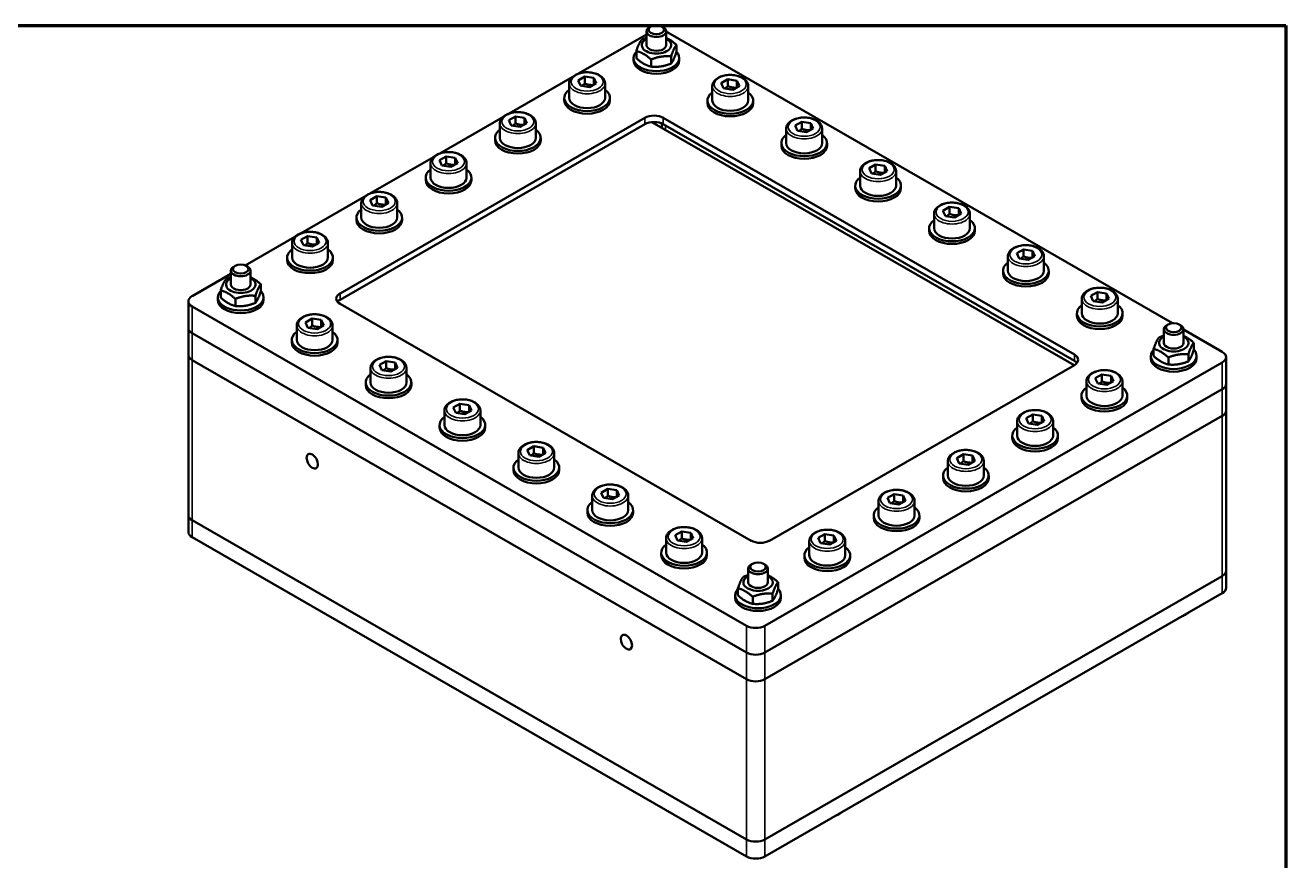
# Model space of a CAD drawing. Header units: millimetres. Extents: x 24 to 410, y 7 to 290.
# Drawn here: x 217 to 410, y 162.1 to 290 of the extents above; entities that cross this region are included whole.
import ezdxf

# ---------------------------------------------------------------- set-up
doc = ezdxf.new("R2010")
doc.units = ezdxf.units.MM
for name, color, linetype, lineweight in [('Border (ISO)', 7, 'Continuous', 70), ('Visible (ISO)', 7, 'Continuous', 50), ('Visible Narrow (ISO)', 7, 'Continuous', 35)]:
    doc.layers.add(name, color=color, linetype=linetype, lineweight=lineweight)

# ---------------------------------------------------------------- blocks, each defined once
blk = doc.blocks.new('Borders A4_A3_A2')
at = {"layer": 'Border (ISO)'}
for p, q in [((24, 290), (410, 290)), ((410, 290), (410, 7))]:
    blk.add_line(p, q, dxfattribs=at)

msp = doc.modelspace()

# ---------------------------------------------------------------- linework, layer by layer
at = {"layer": 'Visible (ISO)'}
for p, q in [((312.79, 289.83), (312.58, 289.7)), ((314.49, 289.83), (314.71, 289.7)), ((312.14, 288.63), (301.7, 282.62)), ((312.14, 286.98), (312.14, 289.09)), ((315.14, 286.98), (315.14, 289.09)), ((392.63, 244.42), (315.41, 288.89)), ((310.57, 286.07), (310.57, 284.98)), ((316.71, 287.02), (316.71, 285.93)), ((310.14, 284.61), (310.14, 285.02)), ((312.82, 284.78), (312.82, 283.69)), ((315.89, 285.25), (315.89, 284.16)), ((317.14, 284.61), (317.14, 285.02)), ((300.72, 282.06), (291.09, 276.51)), ((301.64, 281.58), (302.66, 282.17)), ((302.66, 282.17), (304.05, 281.95)), ((302.66, 281.1), (302.66, 282.17)), ((304.05, 281.95), (304.43, 281.15)), ((304.05, 280.93), (304.05, 281.95)), ((300.28, 281.12), (300.28, 278.91)), ((302.01, 280.78), (301.64, 281.58)), ((303.41, 280.56), (302.01, 280.78)), ((304.43, 281.15), (303.41, 280.56)), ((305.78, 281.12), (305.78, 278.91)), ((322.2, 280.71), (322.2, 278.5)), ((323.56, 281.17), (324.58, 281.76)), ((323.93, 280.37), (323.56, 281.17)), ((325.33, 280.15), (323.93, 280.37)), ((324.58, 281.76), (325.98, 281.54)), ((324.58, 280.7), (324.58, 281.76)), ((326.35, 280.74), (325.33, 280.15)), ((325.98, 281.54), (326.35, 280.74)), ((325.98, 280.53), (325.98, 281.54)), ((327.7, 280.71), (327.7, 278.5)), ((299.53, 278.5), (299.53, 278.91)), ((306.53, 278.5), (306.53, 278.91)), ((321.45, 278.1), (321.45, 278.5)), ((328.45, 278.1), (328.45, 278.5)), ((291.03, 275.47), (292.05, 276.06)), ((292.05, 276.06), (293.45, 275.84)), ((292.05, 275), (292.05, 276.06)), ((265.2, 248.98), (311.87, 275.86)), ((265.2, 248), (311.87, 274.87)), ((290.12, 275.95), (280.49, 270.4)), ((289.68, 275.01), (289.68, 272.8)), ((291.41, 274.67), (291.03, 275.47)), ((292.8, 274.45), (291.41, 274.67)), ((293.82, 275.04), (292.8, 274.45)), ((293.45, 275.84), (293.82, 275.04)), ((293.45, 274.83), (293.45, 275.84)), ((295.18, 275.01), (295.18, 272.8)), ((377.59, 237.96), (312.93, 275.19)), ((314.47, 274.99), (314.47, 274.31)), ((314.7, 275.86), (377.63, 239.62)), ((314.7, 274.87), (377.63, 238.63)), ((333.52, 274.2), (333.52, 271.99)), ((334.87, 274.66), (335.89, 275.24)), ((335.25, 273.85), (334.87, 274.66)), ((335.89, 275.24), (337.29, 275.03)), ((335.89, 274.18), (335.89, 275.24)), ((337.66, 274.23), (336.64, 273.64)), ((337.29, 275.03), (337.66, 274.23)), ((337.29, 274.01), (337.29, 275.03)), ((339.02, 274.2), (339.02, 271.99)), ((288.93, 272.39), (288.93, 272.8)), ((295.93, 272.39), (295.93, 272.8)), ((336.64, 273.64), (335.25, 273.85)), ((332.77, 271.58), (332.77, 271.99)), ((339.77, 271.58), (339.77, 271.99)), ((279.51, 269.84), (269.88, 264.3)), ((279.07, 268.9), (279.07, 266.7)), ((280.43, 269.36), (281.45, 269.95)), ((280.8, 268.56), (280.43, 269.36)), ((282.19, 268.35), (280.8, 268.56)), ((281.45, 269.95), (282.84, 269.74)), ((281.45, 268.89), (281.45, 269.95)), ((283.22, 268.93), (282.19, 268.35)), ((282.84, 269.74), (283.22, 268.93)), ((282.84, 268.72), (282.84, 269.74)), ((284.57, 268.9), (284.57, 266.7)), ((346.19, 268.14), (347.21, 268.73)), ((347.21, 268.73), (348.6, 268.51)), ((347.21, 267.67), (347.21, 268.73)), ((348.6, 268.51), (348.98, 267.71)), ((348.6, 267.5), (348.6, 268.51)), ((278.32, 266.29), (278.32, 266.7)), ((285.32, 266.29), (285.32, 266.7)), ((344.83, 267.68), (344.83, 265.47)), ((346.56, 267.34), (346.19, 268.14)), ((347.96, 267.12), (346.56, 267.34)), ((348.98, 267.71), (347.96, 267.12)), ((350.33, 267.68), (350.33, 265.47)), ((344.08, 265.06), (344.08, 265.47)), ((351.08, 265.06), (351.08, 265.47)), ((268.9, 263.73), (259.27, 258.19)), ((268.46, 262.79), (268.46, 260.59)), ((269.82, 263.26), (270.84, 263.84)), ((270.19, 262.45), (269.82, 263.26)), ((270.84, 263.84), (272.24, 263.63)), ((270.84, 262.78), (270.84, 263.84)), ((272.61, 262.82), (271.59, 262.24)), ((272.24, 263.63), (272.61, 262.82)), ((272.24, 262.61), (272.24, 263.63)), ((273.96, 262.79), (273.96, 260.59)), ((267.71, 260.18), (267.71, 260.59)), ((271.59, 262.24), (270.19, 262.45)), ((274.71, 260.18), (274.71, 260.59)), ((356.15, 261.17), (356.15, 258.96)), ((357.5, 261.63), (358.52, 262.21)), ((357.88, 260.82), (357.5, 261.63)), ((359.27, 260.61), (357.88, 260.82)), ((358.52, 262.21), (359.92, 262)), ((358.52, 261.15), (358.52, 262.21)), ((360.29, 261.2), (359.27, 260.61)), ((359.92, 262), (360.29, 261.2)), ((359.92, 260.98), (359.92, 262)), ((361.65, 261.17), (361.65, 258.96)), ((355.4, 258.55), (355.4, 258.96)), ((362.4, 258.55), (362.4, 258.96)), ((258.3, 257.63), (250.7, 253.25)), ((257.86, 256.69), (257.86, 254.48)), ((259.21, 257.15), (260.23, 257.73)), ((259.59, 256.34), (259.21, 257.15)), ((260.23, 257.73), (261.63, 257.52)), ((260.23, 256.67), (260.23, 257.73)), ((262, 256.72), (260.98, 256.13)), ((261.63, 257.52), (262, 256.72)), ((261.63, 256.5), (261.63, 257.52)), ((263.36, 256.69), (263.36, 254.48)), ((260.98, 256.13), (259.59, 256.34)), ((368.82, 255.11), (369.84, 255.7)), ((369.19, 254.31), (368.82, 255.11)), ((369.84, 255.7), (371.23, 255.48)), ((369.84, 254.64), (369.84, 255.7)), ((371.23, 255.48), (371.6, 254.68)), ((371.23, 254.47), (371.23, 255.48)), ((249.15, 253.18), (248.94, 253.05)), ((250.85, 253.18), (251.07, 253.05)), ((257.11, 254.07), (257.11, 254.48)), ((264.11, 254.07), (264.11, 254.48)), ((367.46, 254.65), (367.46, 252.44)), ((370.58, 254.09), (369.19, 254.31)), ((371.6, 254.68), (370.58, 254.09)), ((372.96, 254.65), (372.96, 252.44)), ((248.5, 251.99), (242.58, 248.57)), ((248.5, 250.33), (248.5, 252.45)), ((251.5, 250.33), (251.5, 252.45)), ((366.71, 252.03), (366.71, 252.44)), ((373.71, 252.03), (373.71, 252.44)), ((246.93, 249.42), (246.93, 248.34)), ((253.07, 250.37), (253.07, 249.28)), ((380.13, 248.6), (381.15, 249.18)), ((381.15, 249.18), (382.54, 248.97)), ((381.15, 248.12), (381.15, 249.18)), ((382.54, 248.97), (382.92, 248.17)), ((382.54, 247.95), (382.54, 248.97)), ((241.99, 243.67), (241.99, 247.76)), ((246.5, 247.96), (246.5, 248.37)), ((249.18, 248.13), (249.18, 247.04)), ((252.25, 248.6), (252.25, 247.52)), ((253.5, 247.96), (253.5, 248.37)), ((328.14, 211.11), (265.2, 247.35)), ((378.77, 248.14), (378.77, 245.93)), ((380.5, 247.79), (380.13, 248.6)), ((381.9, 247.58), (380.5, 247.79)), ((382.92, 248.17), (381.9, 247.58)), ((384.27, 248.14), (384.27, 245.93)), ((242.58, 246.94), (327.43, 198.08)), ((259.92, 244.52), (260.94, 245.11)), ((260.94, 245.11), (262.34, 244.9)), ((260.94, 244.05), (260.94, 245.11)), ((378.02, 245.52), (378.02, 245.93)), ((385.02, 245.52), (385.02, 245.93)), ((241.99, 243.67), (241.99, 239.58)), ((258.57, 244.06), (258.57, 241.86)), ((260.29, 243.72), (259.92, 244.52)), ((261.69, 243.51), (260.29, 243.72)), ((262.71, 244.09), (261.69, 243.51)), ((262.34, 244.9), (262.71, 244.09)), ((262.34, 243.88), (262.34, 244.9)), ((264.07, 244.06), (264.07, 241.86)), ((391.34, 241.38), (391.34, 243.49)), ((391.99, 244.22), (391.77, 244.1)), ((393.68, 244.22), (393.9, 244.1)), ((394.34, 241.38), (394.34, 243.49)), ((400.26, 240.02), (394.34, 243.43)), ((327.43, 193.99), (242.58, 242.86)), ((242.58, 242.86), (327.43, 193.99)), ((257.82, 241.45), (257.82, 241.86)), ((264.82, 241.45), (264.82, 241.86)), ((395.9, 241.41), (395.9, 240.32)), ((241.99, 239.58), (241.99, 215.06)), ((389.34, 239), (389.34, 239.41)), ((389.77, 240.47), (389.77, 239.38)), ((395.08, 239.65), (395.08, 238.56)), ((396.34, 239), (396.34, 239.41)), ((242.58, 238.77), (327.43, 189.91)), ((327.43, 189.91), (242.58, 238.77)), ((269.88, 237.55), (269.88, 235.34)), ((271.23, 238.01), (272.26, 238.6)), ((271.61, 237.21), (271.23, 238.01)), ((272.26, 238.6), (273.65, 238.38)), ((272.26, 237.53), (272.26, 238.6)), ((274.02, 237.58), (273, 236.99)), ((273.65, 238.38), (274.02, 237.58)), ((273.65, 237.36), (273.65, 238.38)), ((275.38, 237.55), (275.38, 235.34)), ((330.26, 198.08), (400.26, 238.39)), ((377.63, 237.99), (330.97, 211.11)), ((392.02, 239.17), (392.02, 238.08)), ((400.85, 235.12), (400.85, 239.21)), ((273, 236.99), (271.61, 237.21)), ((379.48, 235.51), (379.48, 233.31)), ((380.84, 235.97), (381.86, 236.56)), ((381.21, 235.17), (380.84, 235.97)), ((381.86, 236.56), (383.25, 236.35)), ((381.86, 235.5), (381.86, 236.56)), ((383.62, 235.54), (382.6, 234.96)), ((383.25, 236.35), (383.62, 235.54)), ((383.25, 235.33), (383.25, 236.35)), ((384.98, 235.51), (384.98, 233.31)), ((269.13, 234.93), (269.13, 235.34)), ((276.13, 234.93), (276.13, 235.34)), ((400.26, 234.31), (330.26, 193.99)), ((330.26, 193.99), (400.26, 234.31)), ((382.6, 234.96), (381.21, 235.17)), ((400.85, 235.12), (400.85, 231.03)), ((282.55, 231.49), (283.57, 232.08)), ((283.57, 232.08), (284.96, 231.87)), ((283.57, 231.02), (283.57, 232.08)), ((284.96, 231.87), (285.34, 231.06)), ((284.96, 230.85), (284.96, 231.87)), ((378.73, 232.9), (378.73, 233.31)), ((385.73, 232.9), (385.73, 233.31)), ((281.19, 231.03), (281.19, 228.83)), ((282.92, 230.69), (282.55, 231.49)), ((284.32, 230.48), (282.92, 230.69)), ((285.34, 231.06), (284.32, 230.48)), ((286.69, 231.03), (286.69, 228.83)), ((330.26, 189.91), (400.26, 230.22)), ((400.26, 230.22), (330.26, 189.91)), ((370.23, 229.87), (371.25, 230.45)), ((370.6, 229.06), (370.23, 229.87)), ((371.25, 230.45), (372.64, 230.24)), ((371.25, 229.39), (371.25, 230.45)), ((372.64, 230.24), (373.02, 229.43)), ((372.64, 229.22), (372.64, 230.24)), ((400.85, 231.03), (400.85, 206.51)), ((280.44, 228.42), (280.44, 228.83)), ((287.44, 228.42), (287.44, 228.83)), ((368.87, 229.4), (368.87, 227.2)), ((372, 228.85), (370.6, 229.06)), ((373.02, 229.43), (372, 228.85)), ((374.37, 229.4), (374.37, 227.2)), ((368.12, 226.79), (368.12, 227.2)), ((375.12, 226.79), (375.12, 227.2)), ((292.51, 224.52), (292.51, 222.31)), ((293.86, 224.98), (294.88, 225.57)), ((294.24, 224.18), (293.86, 224.98)), ((295.63, 223.96), (294.24, 224.18)), ((294.88, 225.57), (296.28, 225.35)), ((294.88, 224.5), (294.88, 225.57)), ((296.65, 224.55), (295.63, 223.96)), ((296.28, 225.35), (296.65, 224.55)), ((296.28, 224.33), (296.28, 225.35)), ((298.01, 224.52), (298.01, 222.31)), ((359.62, 223.76), (360.64, 224.34)), ((360.64, 224.34), (362.04, 224.13)), ((360.64, 223.28), (360.64, 224.34)), ((362.04, 224.13), (362.41, 223.33)), ((362.04, 223.11), (362.04, 224.13)), ((291.76, 221.9), (291.76, 222.31)), ((298.76, 221.9), (298.76, 222.31)), ((358.27, 223.3), (358.27, 221.09)), ((360, 222.95), (359.62, 223.76)), ((361.39, 222.74), (360, 222.95)), ((362.41, 223.33), (361.39, 222.74)), ((363.77, 223.3), (363.77, 221.09)), ((357.52, 220.68), (357.52, 221.09)), ((364.52, 220.68), (364.52, 221.09)), ((305.18, 218.46), (306.2, 219.05)), ((305.55, 217.66), (305.18, 218.46)), ((306.2, 219.05), (307.59, 218.84)), ((306.2, 217.99), (306.2, 219.05)), ((307.59, 218.84), (307.96, 218.03)), ((307.59, 217.82), (307.59, 218.84)), ((349.02, 217.65), (350.04, 218.24)), ((350.04, 218.24), (351.43, 218.02)), ((350.04, 217.17), (350.04, 218.24)), ((303.82, 218), (303.82, 215.8)), ((306.94, 217.45), (305.55, 217.66)), ((307.96, 218.03), (306.94, 217.45)), ((309.32, 218), (309.32, 215.8)), ((347.66, 217.19), (347.66, 214.98)), ((349.39, 216.85), (349.02, 217.65)), ((350.78, 216.63), (349.39, 216.85)), ((351.8, 217.22), (350.78, 216.63)), ((351.43, 218.02), (351.8, 217.22)), ((351.43, 217), (351.43, 218.02)), ((353.16, 217.19), (353.16, 214.98)), ((241.99, 212.44), (241.99, 215.06)), ((327.43, 165.38), (242.58, 214.24)), ((242.58, 214.24), (327.43, 165.38)), ((303.07, 215.39), (303.07, 215.8)), ((310.07, 215.39), (310.07, 215.8)), ((346.91, 214.57), (346.91, 214.98)), ((353.91, 214.57), (353.91, 214.98)), ((316.49, 211.95), (317.51, 212.54)), ((317.51, 212.54), (318.9, 212.32)), ((317.51, 211.47), (317.51, 212.54)), ((318.9, 212.32), (319.28, 211.52)), ((318.9, 211.3), (318.9, 212.32)), ((327.43, 162.76), (242.58, 211.63)), ((315.13, 211.49), (315.13, 209.28)), ((316.86, 211.15), (316.49, 211.95)), ((318.26, 210.93), (316.86, 211.15)), ((319.28, 211.52), (318.26, 210.93)), ((320.63, 211.49), (320.63, 209.28)), ((337.05, 211.08), (337.05, 208.87)), ((338.41, 211.54), (339.43, 212.13)), ((338.78, 210.74), (338.41, 211.54)), ((340.18, 210.52), (338.78, 210.74)), ((339.43, 212.13), (340.82, 211.91)), ((339.43, 211.07), (339.43, 212.13)), ((341.2, 211.11), (340.18, 210.52)), ((340.82, 211.91), (341.2, 211.11)), ((340.82, 210.9), (340.82, 211.91)), ((342.55, 211.08), (342.55, 208.87)), ((314.38, 208.87), (314.38, 209.28)), ((321.38, 208.87), (321.38, 209.28)), ((336.3, 208.46), (336.3, 208.87)), ((343.3, 208.46), (343.3, 208.87)), ((327.7, 204.73), (327.7, 206.84)), ((328.35, 207.57), (328.13, 207.45)), ((330.04, 207.57), (330.26, 207.45)), ((330.7, 204.73), (330.7, 206.84)), ((400.85, 203.89), (400.85, 206.51)), ((400.26, 205.69), (330.26, 165.38)), ((330.26, 165.38), (400.26, 205.69)), ((332.26, 204.76), (332.26, 203.68)), ((325.7, 202.36), (325.7, 202.77)), ((326.13, 203.82), (326.13, 202.73)), ((400.26, 203.08), (330.26, 162.76)), ((331.44, 203), (331.44, 201.91)), ((332.7, 202.36), (332.7, 202.77)), ((328.38, 202.52), (328.38, 201.44))]:
    msp.add_line(p, q, dxfattribs=at)
for centre, major_axis, start_param, end_param in [((313.64, 289.09), (-1.5, 0), 5.50164, 10.206324), ((313.64, 286.98), (-2.25, 0), 5.442117, 10.265847), ((313.99, 288.07), (2, 0), 0.785398, 0.960362), ((313.64, 285.02), (3.5, 0), 2.639029, 6.785749), ((313.64, 286.98), (-1.5, 0), 6.269872, 9.438091), ((313.64, 284.61), (3.5, 0), 3.141593, 6.283185), ((303.03, 278.91), (3.5, 0), 2.474646, 6.950132), ((303.03, 278.5), (3.5, 0), 3.141593, 6.283185), ((303.03, 278.91), (2.75, 0), 3.141593, 6.283185), ((324.95, 278.5), (3.5, 0), 2.474646, 6.950132), ((324.95, 278.1), (3.5, 0), 3.141593, 6.283185), ((324.95, 278.5), (2.75, 0), 3.141593, 6.283185), ((313.29, 275.04), (-2, 0), 3.926991, 5.497787), ((313.29, 274.06), (2, 0), 0.785398, 2.356194), ((292.43, 272.8), (3.5, 0), 2.474646, 6.950132), ((292.43, 272.39), (3.5, 0), 3.141593, 6.283185), ((292.43, 272.8), (2.75, 0), 3.141593, 6.283185), ((336.27, 271.99), (3.5, 0), 2.474646, 6.950132), ((336.27, 271.58), (3.5, 0), 3.141593, 6.283185), ((336.27, 271.99), (2.75, 0), 3.141593, 6.283185), ((281.82, 266.7), (3.5, 0), 2.474646, 6.950132), ((281.82, 266.7), (2.75, 0), 3.141593, 6.283185), ((347.58, 265.47), (3.5, 0), 2.474646, 6.950132), ((281.82, 266.29), (3.5, 0), 3.141593, 6.283185), ((347.58, 265.06), (3.5, 0), 3.141593, 6.283185), ((347.58, 265.47), (2.75, 0), 3.141593, 6.283185), ((271.21, 260.59), (3.5, 0), 2.474646, 6.950132), ((271.21, 260.59), (2.75, 0), 3.141593, 6.283185), ((271.21, 260.18), (3.5, 0), 3.141593, 6.283185), ((358.9, 258.96), (3.5, 0), 2.474646, 6.950132), ((358.9, 258.96), (2.75, 0), 3.141593, 6.283185), ((358.9, 258.55), (3.5, 0), 3.141593, 6.283185), ((260.61, 254.48), (3.5, 0), 2.474646, 6.950132), ((250, 252.45), (-1.5, 0), 5.50164, 10.206324), ((260.61, 254.07), (3.5, 0), 3.141593, 6.283185), ((260.61, 254.48), (2.75, 0), 3.141593, 6.283185), ((370.21, 252.44), (3.5, 0), 2.474646, 6.950132), ((250, 250.33), (-2.25, 0), 5.442117, 10.265847), ((370.21, 252.03), (3.5, 0), 3.141593, 6.283185), ((370.21, 252.44), (2.75, 0), 3.141593, 6.283185), ((250, 248.37), (3.5, 0), 2.639029, 6.785749), ((250, 250.33), (-1.5, 0), 6.269872, 9.438091), ((266.62, 248.17), (-2, 0), 5.497787, 7.068583), ((243.99, 247.76), (-2, 0), 5.497787, 7.068583), ((250, 247.96), (3.5, 0), 3.141593, 6.283185), ((266.62, 247.19), (2, 0), 2.356194, 2.701627), ((381.52, 245.93), (3.5, 0), 2.474646, 6.950132), ((381.52, 245.52), (3.5, 0), 3.141593, 6.283185), ((381.52, 245.93), (2.75, 0), 3.141593, 6.283185), ((243.99, 243.67), (-2, 0), 0, 0.785398), ((243.99, 243.67), (-2, 0), 0, 0.785398), ((392.84, 243.49), (-1.5, 0), 5.50164, 10.206324), ((261.32, 241.86), (3.5, 0), 2.474646, 6.950132), ((261.32, 241.45), (3.5, 0), 3.141593, 6.283185), ((261.32, 241.86), (2.75, 0), 3.141593, 6.283185), ((392.84, 241.38), (-2.25, 0), 5.442117, 10.265847), ((392.84, 241.38), (-1.5, 0), 6.269872, 9.438091), ((243.99, 239.58), (-2, 0), 0, 0.785398), ((243.99, 239.58), (-2, 0), 0, 0.785398), ((376.22, 238.8), (2, 0), 5.497787, 7.068583), ((392.84, 239.41), (3.5, 0), 2.639029, 6.785749), ((398.85, 239.21), (2, 0), 5.497787, 7.068583), ((376.22, 237.82), (2, 0), 0.439965, 0.785398), ((392.84, 239), (3.5, 0), 3.141593, 6.283185), ((272.63, 235.34), (3.5, 0), 2.474646, 6.950132), ((272.63, 234.93), (3.5, 0), 3.141593, 6.283185), ((272.63, 235.34), (2.75, 0), 3.141593, 6.283185), ((382.23, 233.31), (3.5, 0), 2.474646, 6.950132), ((398.85, 235.12), (2, 0), 5.497787, 6.283185), ((398.85, 235.12), (2, 0), 5.497787, 6.283185), ((382.23, 232.9), (3.5, 0), 3.141593, 6.283185), ((382.23, 233.31), (2.75, 0), 3.141593, 6.283185), ((283.94, 228.83), (3.5, 0), 2.474646, 6.950132), ((398.85, 231.03), (2, 0), 5.497787, 6.283185), ((398.85, 231.03), (2, 0), 5.497787, 6.283185), ((283.94, 228.42), (3.5, 0), 3.141593, 6.283185), ((283.94, 228.83), (2.75, 0), 3.141593, 6.283185), ((371.62, 227.2), (3.5, 0), 2.474646, 6.950132), ((371.62, 226.79), (3.5, 0), 3.141593, 6.283185), ((371.62, 227.2), (2.75, 0), 3.141593, 6.283185), ((295.26, 222.31), (3.5, 0), 2.474646, 6.950132), ((295.26, 222.31), (2.75, 0), 3.141593, 6.283185), ((361.02, 221.09), (3.5, 0), 2.474646, 6.950132), ((295.26, 221.9), (3.5, 0), 3.141593, 6.283185), ((361.02, 220.68), (3.5, 0), 3.141593, 6.283185), ((361.02, 221.09), (2.75, 0), 3.141593, 6.283185), ((306.57, 215.8), (3.5, 0), 2.474646, 6.950132), ((350.41, 214.98), (3.5, 0), 2.474646, 6.950132), ((243.99, 215.06), (-2, 0), 0, 0.785398), ((243.99, 215.06), (-2, 0), 0, 0.785398), ((306.57, 215.39), (3.5, 0), 3.141593, 6.283185), ((306.57, 215.8), (2.75, 0), 3.141593, 6.283185), ((350.41, 214.57), (3.5, 0), 3.141593, 6.283185), ((350.41, 214.98), (2.75, 0), 3.141593, 6.283185), ((243.99, 212.44), (-2, 0), 0, 0.785398), ((317.88, 209.28), (3.5, 0), 2.474646, 6.950132), ((329.55, 211.93), (2, 0), 3.926991, 5.497787), ((317.88, 208.87), (3.5, 0), 3.141593, 6.283185), ((317.88, 209.28), (2.75, 0), 3.141593, 6.283185), ((339.8, 208.87), (3.5, 0), 2.474646, 6.950132), ((339.8, 208.46), (3.5, 0), 3.141593, 6.283185), ((339.8, 208.87), (2.75, 0), 3.141593, 6.283185), ((329.2, 206.84), (-1.5, 0), 5.50164, 10.206324), ((398.85, 206.51), (2, 0), 5.497787, 6.283185), ((398.85, 206.51), (2, 0), 5.497787, 6.283185), ((329.2, 204.73), (-2.25, 0), 5.442117, 10.265847), ((329.2, 204.73), (-1.5, 0), 6.269872, 9.438091), ((329.2, 202.77), (3.5, 0), 2.639029, 6.785749), ((398.85, 203.89), (2, 0), 5.497787, 6.283185), ((329.2, 202.36), (3.5, 0), 3.141593, 6.283185), ((328.84, 198.9), (-2, 0), 0.785398, 2.356194), ((328.84, 194.81), (2, 0), 3.926991, 5.497787), ((328.84, 194.81), (-2, 0), 0.785398, 2.356194), ((328.84, 190.72), (-2, 0), 0.785398, 2.356194), ((328.84, 190.72), (2, 0), 3.926991, 5.497787), ((328.84, 166.19), (2, 0), 3.926991, 5.497787), ((328.84, 166.19), (-2, 0), 0.785398, 2.356194), ((328.84, 163.58), (2, 0), 3.926991, 5.497787)]:
    msp.add_ellipse(centre, major_axis=major_axis, ratio=0.575862, start_param=start_param, end_param=end_param, dxfattribs=at)
for centre, major_axis, ratio in [((313.64, 289.34), (1.19, 0), 0.575862), ((250, 252.7), (1.19, 0), 0.575862), ((392.84, 243.74), (1.19, 0), 0.575862), ((260.96, 223.28), (0.61, -1.07), 0.578093), ((329.2, 207.09), (1.19, 0), 0.575862), ((309.04, 195.59), (0.61, -1.07), 0.578093)]:
    msp.add_ellipse(centre, major_axis=major_axis, ratio=ratio, dxfattribs=at)
for points, weights in [([(310.57, 286.07), (310.98, 287.33), (311.4, 287.84)], [1, 1.15470053838, 1]), ([(311.4, 287.84), (311.79, 287.99), (312.14, 288.1)], [1, 1.03542210582, 1.05462286433]), ([(315.14, 288.09), (315.88, 287.77), (316.71, 287.02)], [1.06363015291, 1.1099271734, 1]), ([(312.82, 284.78), (311.7, 285.8), (310.57, 286.07)], [1, 1.15470053838, 1]), ([(316.71, 287.02), (316.3, 286.51), (315.89, 285.25)], [1, 1.15470053838, 1]), ([(315.89, 284.16), (316.3, 284.67), (316.71, 285.93)], [1, 1.15470053838, 1]), ([(310.57, 284.98), (311.7, 283.96), (312.82, 283.69)], [1, 1.15470053838, 1]), ([(315.89, 285.25), (314.35, 285.39), (312.82, 284.78)], [1, 1.15470053838, 1]), ([(312.82, 283.69), (314.35, 283.55), (315.89, 284.16)], [1, 1.15470053838, 1]), ([(302.66, 281.1), (302.41, 280.88), (302.2, 280.75)], [1, 1.06944546729, 1.07654243886]), ([(303.96, 280.88), (303.32, 280.84), (302.66, 281.1)], [1.01670616709, 1.14583995909, 1]), ([(324.58, 280.7), (324.33, 280.47), (324.12, 280.34)], [1, 1.06944546729, 1.07654243886]), ([(325.89, 280.47), (325.24, 280.43), (324.58, 280.7)], [1.01670616709, 1.14583995909, 1]), ([(292.05, 275), (291.81, 274.77), (291.59, 274.64)], [1, 1.06944546729, 1.07654243886]), ([(293.36, 274.77), (292.72, 274.73), (292.05, 275)], [1.01670616709, 1.14583995909, 1]), ([(335.89, 274.18), (335.65, 273.96), (335.43, 273.83)], [1, 1.06944546729, 1.07654243886]), ([(337.2, 273.96), (336.56, 273.92), (335.89, 274.18)], [1.01670616709, 1.14583995909, 1]), ([(281.45, 268.89), (281.2, 268.66), (280.99, 268.53)], [1, 1.06944546729, 1.07654243886]), ([(282.75, 268.67), (282.11, 268.62), (281.45, 268.89)], [1.01670616709, 1.14583995909, 1]), ([(347.21, 267.67), (346.96, 267.44), (346.75, 267.31)], [1, 1.06944546729, 1.07654243886]), ([(348.51, 267.44), (347.87, 267.4), (347.21, 267.67)], [1.01670616709, 1.14583995909, 1]), ([(270.84, 262.78), (270.59, 262.56), (270.38, 262.42)], [1, 1.06944546729, 1.07654243886]), ([(272.15, 262.56), (271.5, 262.52), (270.84, 262.78)], [1.01670616709, 1.14583995909, 1]), ([(358.52, 261.15), (358.27, 260.93), (358.06, 260.79)], [1, 1.06944546729, 1.07654243886]), ([(359.83, 260.93), (359.18, 260.89), (358.52, 261.15)], [1.01670616709, 1.14583995909, 1]), ([(260.23, 256.67), (259.99, 256.45), (259.77, 256.32)], [1, 1.06944546729, 1.07654243886]), ([(261.54, 256.45), (260.9, 256.41), (260.23, 256.67)], [1.01670616709, 1.14583995909, 1]), ([(369.84, 254.64), (369.59, 254.41), (369.37, 254.28)], [1, 1.06944546729, 1.07654243886]), ([(371.14, 254.41), (370.5, 254.37), (369.84, 254.64)], [1.01670616709, 1.14583995909, 1]), ([(246.93, 249.42), (247.35, 250.68), (247.76, 251.19)], [1, 1.15470053838, 1]), ([(247.76, 251.19), (248.15, 251.35), (248.5, 251.45)], [1, 1.03542210582, 1.05462286433]), ([(251.5, 251.44), (252.24, 251.13), (253.07, 250.37)], [1.06363015291, 1.1099271734, 1]), ([(249.18, 248.13), (248.06, 249.15), (246.93, 249.42)], [1, 1.15470053838, 1]), ([(253.07, 250.37), (252.66, 249.86), (252.25, 248.6)], [1, 1.15470053838, 1]), ([(252.25, 247.52), (252.66, 248.02), (253.07, 249.28)], [1, 1.15470053838, 1]), ([(246.93, 248.34), (248.06, 247.31), (249.18, 247.04)], [1, 1.15470053838, 1]), ([(252.25, 248.6), (250.71, 248.74), (249.18, 248.13)], [1, 1.15470053838, 1]), ([(249.18, 247.04), (250.71, 246.9), (252.25, 247.52)], [1, 1.15470053838, 1]), ([(381.15, 248.12), (380.9, 247.9), (380.69, 247.76)], [1, 1.06944546729, 1.07654243886]), ([(382.45, 247.9), (381.81, 247.86), (381.15, 248.12)], [1.01670616709, 1.14583995909, 1]), ([(260.94, 244.05), (260.69, 243.82), (260.48, 243.69)], [1, 1.06944546729, 1.07654243886]), ([(262.25, 243.83), (261.6, 243.79), (260.94, 244.05)], [1.01670616709, 1.14583995909, 1]), ([(389.77, 240.47), (390.18, 241.72), (390.59, 242.23)], [1, 1.15470053838, 1]), ([(390.59, 242.23), (390.98, 242.39), (391.34, 242.49)], [1, 1.03542210582, 1.05462286433]), ([(394.34, 242.48), (395.07, 242.17), (395.9, 241.41)], [1.06363015291, 1.1099271734, 1]), ([(395.9, 241.41), (395.49, 240.9), (395.08, 239.65)], [1, 1.15470053838, 1]), ([(392.02, 239.17), (390.89, 240.19), (389.77, 240.47)], [1, 1.15470053838, 1]), ([(389.77, 239.38), (390.89, 238.36), (392.02, 238.08)], [1, 1.15470053838, 1]), ([(395.08, 239.65), (393.55, 239.78), (392.02, 239.17)], [1, 1.15470053838, 1]), ([(395.08, 238.56), (395.49, 239.07), (395.9, 240.32)], [1, 1.15470053838, 1]), ([(272.26, 237.53), (272.01, 237.31), (271.79, 237.18)], [1, 1.06944546729, 1.07654243886]), ([(273.56, 237.31), (272.92, 237.27), (272.26, 237.53)], [1.01670616709, 1.14583995909, 1]), ([(392.02, 238.08), (393.55, 237.95), (395.08, 238.56)], [1, 1.15470053838, 1]), ([(381.86, 235.5), (381.61, 235.27), (381.39, 235.14)], [1, 1.06944546729, 1.07654243886]), ([(383.16, 235.28), (382.52, 235.23), (381.86, 235.5)], [1.01670616709, 1.14583995909, 1]), ([(283.57, 231.02), (283.32, 230.79), (283.11, 230.66)], [1, 1.06944546729, 1.07654243886]), ([(284.87, 230.8), (284.23, 230.75), (283.57, 231.02)], [1.01670616709, 1.14583995909, 1]), ([(371.25, 229.39), (371, 229.17), (370.79, 229.03)], [1, 1.06944546729, 1.07654243886]), ([(372.55, 229.17), (371.91, 229.13), (371.25, 229.39)], [1.01670616709, 1.14583995909, 1]), ([(294.88, 224.5), (294.64, 224.28), (294.42, 224.15)], [1, 1.06944546729, 1.07654243886]), ([(296.19, 224.28), (295.54, 224.24), (294.88, 224.5)], [1.01670616709, 1.14583995909, 1]), ([(360.64, 223.28), (360.4, 223.06), (360.18, 222.93)], [1, 1.06944546729, 1.07654243886]), ([(361.95, 223.06), (361.31, 223.02), (360.64, 223.28)], [1.01670616709, 1.14583995909, 1]), ([(306.2, 217.99), (305.95, 217.76), (305.73, 217.63)], [1, 1.06944546729, 1.07654243886]), ([(307.5, 217.77), (306.86, 217.72), (306.2, 217.99)], [1.01670616709, 1.14583995909, 1]), ([(350.04, 217.17), (349.79, 216.95), (349.58, 216.82)], [1, 1.06944546729, 1.07654243886]), ([(351.34, 216.95), (350.7, 216.91), (350.04, 217.17)], [1.01670616709, 1.14583995909, 1]), ([(317.51, 211.47), (317.26, 211.25), (317.05, 211.12)], [1, 1.06944546729, 1.07654243886]), ([(318.81, 211.25), (318.17, 211.21), (317.51, 211.47)], [1.01670616709, 1.14583995909, 1]), ([(339.43, 211.07), (339.18, 210.84), (338.97, 210.71)], [1, 1.06944546729, 1.07654243886]), ([(340.73, 210.84), (340.09, 210.8), (339.43, 211.07)], [1.01670616709, 1.14583995909, 1]), ([(326.13, 203.82), (326.54, 205.08), (326.95, 205.58)], [1, 1.15470053838, 1]), ([(326.95, 205.58), (327.34, 205.74), (327.7, 205.84)], [1, 1.03542210582, 1.05462286433]), ([(330.7, 205.83), (331.43, 205.52), (332.26, 204.76)], [1.06363015291, 1.1099271734, 1]), ([(332.26, 204.76), (331.85, 204.26), (331.44, 203)], [1, 1.15470053838, 1]), ([(328.38, 202.52), (327.25, 203.55), (326.13, 203.82)], [1, 1.15470053838, 1]), ([(326.13, 202.73), (327.25, 201.71), (328.38, 201.44)], [1, 1.15470053838, 1]), ([(331.44, 203), (329.91, 203.14), (328.38, 202.52)], [1, 1.15470053838, 1]), ([(331.44, 201.91), (331.85, 202.42), (332.26, 203.68)], [1, 1.15470053838, 1]), ([(328.38, 201.44), (329.91, 201.3), (331.44, 201.91)], [1, 1.15470053838, 1])]:
    msp.add_rational_spline(points, weights, degree=2, dxfattribs=at)
for points, knots in [([(300.28, 281.12), (300.28, 281.29), (300.32, 281.46), (300.48, 281.79), (300.6, 281.94), (300.92, 282.24), (301.12, 282.37), (301.59, 282.59), (301.85, 282.68), (302.41, 282.8), (302.71, 282.83), (303.29, 282.83), (303.59, 282.81), (304.15, 282.7), (304.41, 282.62), (304.9, 282.4), (305.11, 282.27), (305.46, 281.96), (305.6, 281.78), (305.75, 281.43), (305.78, 281.28), (305.78, 281.12)], [2.356194, 2.356194, 2.356194, 2.356194, 2.621644, 2.621644, 2.911103, 2.911103, 3.239311, 3.239311, 3.578112, 3.578112, 3.914268, 3.914268, 4.248832, 4.248832, 4.584763, 4.584763, 4.923495, 4.923495, 5.253268, 5.253268, 5.497787, 5.497787, 5.497787, 5.497787]), ([(322.2, 280.71), (322.2, 280.88), (322.25, 281.05), (322.4, 281.38), (322.52, 281.54), (322.84, 281.83), (323.04, 281.96), (323.51, 282.19), (323.77, 282.27), (324.33, 282.39), (324.63, 282.42), (325.21, 282.42), (325.51, 282.4), (326.07, 282.29), (326.33, 282.21), (326.82, 281.99), (327.03, 281.86), (327.38, 281.55), (327.52, 281.37), (327.67, 281.03), (327.7, 280.87), (327.7, 280.71)], [2.356194, 2.356194, 2.356194, 2.356194, 2.621644, 2.621644, 2.911103, 2.911103, 3.239311, 3.239311, 3.578112, 3.578112, 3.914268, 3.914268, 4.248832, 4.248832, 4.584763, 4.584763, 4.923495, 4.923495, 5.253268, 5.253268, 5.497787, 5.497787, 5.497787, 5.497787]), ([(289.68, 275.01), (289.68, 275.18), (289.72, 275.35), (289.87, 275.68), (289.99, 275.84), (290.31, 276.13), (290.51, 276.26), (290.98, 276.48), (291.25, 276.57), (291.81, 276.69), (292.1, 276.72), (292.69, 276.72), (292.98, 276.7), (293.54, 276.59), (293.81, 276.51), (294.29, 276.29), (294.51, 276.16), (294.86, 275.85), (294.99, 275.67), (295.14, 275.33), (295.18, 275.17), (295.18, 275.01)], [2.356194, 2.356194, 2.356194, 2.356194, 2.621644, 2.621644, 2.911103, 2.911103, 3.239311, 3.239311, 3.578112, 3.578112, 3.914268, 3.914268, 4.248832, 4.248832, 4.584763, 4.584763, 4.923495, 4.923495, 5.253268, 5.253268, 5.497787, 5.497787, 5.497787, 5.497787]), ([(333.52, 274.2), (333.52, 274.37), (333.56, 274.54), (333.71, 274.87), (333.83, 275.02), (334.15, 275.32), (334.35, 275.45), (334.82, 275.67), (335.09, 275.76), (335.65, 275.87), (335.94, 275.9), (336.53, 275.91), (336.82, 275.88), (337.38, 275.78), (337.65, 275.69), (338.13, 275.48), (338.35, 275.35), (338.7, 275.03), (338.84, 274.85), (338.98, 274.51), (339.02, 274.35), (339.02, 274.2)], [2.356194, 2.356194, 2.356194, 2.356194, 2.621644, 2.621644, 2.911103, 2.911103, 3.239311, 3.239311, 3.578112, 3.578112, 3.914268, 3.914268, 4.248832, 4.248832, 4.584763, 4.584763, 4.923495, 4.923495, 5.253268, 5.253268, 5.497787, 5.497787, 5.497787, 5.497787]), ([(279.07, 268.9), (279.07, 269.07), (279.11, 269.24), (279.27, 269.57), (279.39, 269.73), (279.7, 270.02), (279.91, 270.16), (280.38, 270.38), (280.64, 270.46), (281.2, 270.58), (281.49, 270.61), (282.08, 270.62), (282.37, 270.59), (282.93, 270.48), (283.2, 270.4), (283.68, 270.19), (283.9, 270.05), (284.25, 269.74), (284.39, 269.56), (284.54, 269.22), (284.57, 269.06), (284.57, 268.9)], [2.356194, 2.356194, 2.356194, 2.356194, 2.621644, 2.621644, 2.911103, 2.911103, 3.239311, 3.239311, 3.578112, 3.578112, 3.914268, 3.914268, 4.248832, 4.248832, 4.584763, 4.584763, 4.923495, 4.923495, 5.253268, 5.253268, 5.497787, 5.497787, 5.497787, 5.497787]), ([(344.83, 267.68), (344.83, 267.85), (344.87, 268.02), (345.03, 268.35), (345.15, 268.51), (345.46, 268.8), (345.67, 268.93), (346.14, 269.16), (346.4, 269.24), (346.96, 269.36), (347.25, 269.39), (347.84, 269.39), (348.13, 269.37), (348.69, 269.26), (348.96, 269.18), (349.44, 268.96), (349.66, 268.83), (350.01, 268.52), (350.15, 268.34), (350.3, 268), (350.33, 267.84), (350.33, 267.68)], [2.356194, 2.356194, 2.356194, 2.356194, 2.621644, 2.621644, 2.911103, 2.911103, 3.239311, 3.239311, 3.578112, 3.578112, 3.914268, 3.914268, 4.248832, 4.248832, 4.584763, 4.584763, 4.923495, 4.923495, 5.253268, 5.253268, 5.497787, 5.497787, 5.497787, 5.497787]), ([(268.46, 262.79), (268.46, 262.97), (268.5, 263.14), (268.66, 263.46), (268.78, 263.62), (269.1, 263.91), (269.3, 264.05), (269.77, 264.27), (270.03, 264.36), (270.59, 264.47), (270.89, 264.5), (271.47, 264.51), (271.77, 264.48), (272.33, 264.37), (272.59, 264.29), (273.08, 264.08), (273.29, 263.94), (273.64, 263.63), (273.78, 263.45), (273.93, 263.11), (273.96, 262.95), (273.96, 262.79)], [2.356194, 2.356194, 2.356194, 2.356194, 2.621644, 2.621644, 2.911103, 2.911103, 3.239311, 3.239311, 3.578112, 3.578112, 3.914268, 3.914268, 4.248832, 4.248832, 4.584763, 4.584763, 4.923495, 4.923495, 5.253268, 5.253268, 5.497787, 5.497787, 5.497787, 5.497787]), ([(356.15, 261.17), (356.15, 261.34), (356.19, 261.51), (356.34, 261.84), (356.46, 261.99), (356.78, 262.29), (356.98, 262.42), (357.45, 262.64), (357.72, 262.73), (358.28, 262.84), (358.57, 262.87), (359.15, 262.88), (359.45, 262.85), (360.01, 262.75), (360.27, 262.66), (360.76, 262.45), (360.97, 262.31), (361.33, 262), (361.46, 261.82), (361.61, 261.48), (361.65, 261.32), (361.65, 261.17)], [2.356194, 2.356194, 2.356194, 2.356194, 2.621644, 2.621644, 2.911103, 2.911103, 3.239311, 3.239311, 3.578112, 3.578112, 3.914268, 3.914268, 4.248832, 4.248832, 4.584763, 4.584763, 4.923495, 4.923495, 5.253268, 5.253268, 5.497787, 5.497787, 5.497787, 5.497787]), ([(257.86, 256.69), (257.86, 256.86), (257.9, 257.03), (258.05, 257.36), (258.17, 257.51), (258.49, 257.81), (258.69, 257.94), (259.16, 258.16), (259.43, 258.25), (259.99, 258.36), (260.28, 258.4), (260.87, 258.4), (261.16, 258.37), (261.72, 258.27), (261.99, 258.18), (262.47, 257.97), (262.69, 257.84), (263.04, 257.52), (263.17, 257.35), (263.32, 257), (263.36, 256.84), (263.36, 256.69)], [2.356194, 2.356194, 2.356194, 2.356194, 2.621644, 2.621644, 2.911103, 2.911103, 3.239311, 3.239311, 3.578112, 3.578112, 3.914268, 3.914268, 4.248832, 4.248832, 4.584763, 4.584763, 4.923495, 4.923495, 5.253268, 5.253268, 5.497787, 5.497787, 5.497787, 5.497787]), ([(367.46, 254.65), (367.46, 254.82), (367.5, 254.99), (367.65, 255.32), (367.77, 255.48), (368.09, 255.77), (368.3, 255.9), (368.76, 256.12), (369.03, 256.21), (369.59, 256.33), (369.88, 256.36), (370.47, 256.36), (370.76, 256.34), (371.32, 256.23), (371.59, 256.15), (372.07, 255.93), (372.29, 255.8), (372.64, 255.49), (372.78, 255.31), (372.93, 254.97), (372.96, 254.81), (372.96, 254.65)], [2.356194, 2.356194, 2.356194, 2.356194, 2.621644, 2.621644, 2.911103, 2.911103, 3.239311, 3.239311, 3.578112, 3.578112, 3.914268, 3.914268, 4.248832, 4.248832, 4.584763, 4.584763, 4.923495, 4.923495, 5.253268, 5.253268, 5.497787, 5.497787, 5.497787, 5.497787]), ([(378.77, 248.14), (378.77, 248.31), (378.81, 248.48), (378.97, 248.81), (379.09, 248.96), (379.4, 249.25), (379.61, 249.39), (380.08, 249.61), (380.34, 249.7), (380.9, 249.81), (381.2, 249.84), (381.78, 249.85), (382.08, 249.82), (382.64, 249.71), (382.9, 249.63), (383.39, 249.42), (383.6, 249.28), (383.95, 248.97), (384.09, 248.79), (384.24, 248.45), (384.27, 248.29), (384.27, 248.14)], [2.356194, 2.356194, 2.356194, 2.356194, 2.621644, 2.621644, 2.911103, 2.911103, 3.239311, 3.239311, 3.578112, 3.578112, 3.914268, 3.914268, 4.248832, 4.248832, 4.584763, 4.584763, 4.923495, 4.923495, 5.253268, 5.253268, 5.497787, 5.497787, 5.497787, 5.497787]), ([(258.57, 244.06), (258.57, 244.23), (258.61, 244.4), (258.76, 244.73), (258.88, 244.89), (259.2, 245.18), (259.4, 245.32), (259.87, 245.54), (260.14, 245.62), (260.69, 245.74), (260.99, 245.77), (261.57, 245.78), (261.87, 245.75), (262.43, 245.64), (262.69, 245.56), (263.18, 245.35), (263.39, 245.21), (263.74, 244.9), (263.88, 244.72), (264.03, 244.38), (264.07, 244.22), (264.07, 244.06)], [2.356194, 2.356194, 2.356194, 2.356194, 2.621644, 2.621644, 2.911103, 2.911103, 3.239311, 3.239311, 3.578112, 3.578112, 3.914268, 3.914268, 4.248832, 4.248832, 4.584763, 4.584763, 4.923495, 4.923495, 5.253268, 5.253268, 5.497787, 5.497787, 5.497787, 5.497787]), ([(269.88, 237.55), (269.88, 237.72), (269.92, 237.89), (270.07, 238.22), (270.19, 238.37), (270.51, 238.67), (270.71, 238.8), (271.18, 239.02), (271.45, 239.11), (272.01, 239.23), (272.3, 239.26), (272.89, 239.26), (273.18, 239.24), (273.74, 239.13), (274.01, 239.05), (274.49, 238.83), (274.71, 238.7), (275.06, 238.39), (275.2, 238.21), (275.34, 237.86), (275.38, 237.71), (275.38, 237.55)], [2.356194, 2.356194, 2.356194, 2.356194, 2.621644, 2.621644, 2.911103, 2.911103, 3.239311, 3.239311, 3.578112, 3.578112, 3.914268, 3.914268, 4.248832, 4.248832, 4.584763, 4.584763, 4.923495, 4.923495, 5.253268, 5.253268, 5.497787, 5.497787, 5.497787, 5.497787]), ([(379.48, 235.51), (379.48, 235.68), (379.52, 235.85), (379.68, 236.18), (379.8, 236.34), (380.11, 236.63), (380.32, 236.77), (380.78, 236.99), (381.05, 237.07), (381.61, 237.19), (381.9, 237.22), (382.49, 237.23), (382.78, 237.2), (383.34, 237.09), (383.61, 237.01), (384.09, 236.8), (384.31, 236.66), (384.66, 236.35), (384.8, 236.17), (384.95, 235.83), (384.98, 235.67), (384.98, 235.51)], [2.356194, 2.356194, 2.356194, 2.356194, 2.621644, 2.621644, 2.911103, 2.911103, 3.239311, 3.239311, 3.578112, 3.578112, 3.914268, 3.914268, 4.248832, 4.248832, 4.584763, 4.584763, 4.923495, 4.923495, 5.253268, 5.253268, 5.497787, 5.497787, 5.497787, 5.497787]), ([(281.19, 231.03), (281.19, 231.2), (281.23, 231.37), (281.39, 231.7), (281.51, 231.86), (281.82, 232.15), (282.03, 232.29), (282.5, 232.51), (282.76, 232.59), (283.32, 232.71), (283.62, 232.74), (284.2, 232.75), (284.49, 232.72), (285.05, 232.61), (285.32, 232.53), (285.8, 232.32), (286.02, 232.18), (286.37, 231.87), (286.51, 231.69), (286.66, 231.35), (286.69, 231.19), (286.69, 231.03)], [2.356194, 2.356194, 2.356194, 2.356194, 2.621644, 2.621644, 2.911103, 2.911103, 3.239311, 3.239311, 3.578112, 3.578112, 3.914268, 3.914268, 4.248832, 4.248832, 4.584763, 4.584763, 4.923495, 4.923495, 5.253268, 5.253268, 5.497787, 5.497787, 5.497787, 5.497787]), ([(368.87, 229.4), (368.87, 229.58), (368.91, 229.75), (369.07, 230.07), (369.19, 230.23), (369.51, 230.52), (369.71, 230.66), (370.18, 230.88), (370.44, 230.97), (371, 231.08), (371.3, 231.11), (371.88, 231.12), (372.18, 231.09), (372.74, 230.98), (373, 230.9), (373.49, 230.69), (373.7, 230.55), (374.05, 230.24), (374.19, 230.06), (374.34, 229.72), (374.37, 229.56), (374.37, 229.4)], [2.356194, 2.356194, 2.356194, 2.356194, 2.621644, 2.621644, 2.911103, 2.911103, 3.239311, 3.239311, 3.578112, 3.578112, 3.914268, 3.914268, 4.248832, 4.248832, 4.584763, 4.584763, 4.923495, 4.923495, 5.253268, 5.253268, 5.497787, 5.497787, 5.497787, 5.497787]), ([(292.51, 224.52), (292.51, 224.69), (292.55, 224.86), (292.7, 225.19), (292.82, 225.34), (293.14, 225.64), (293.34, 225.77), (293.81, 225.99), (294.08, 226.08), (294.64, 226.2), (294.93, 226.23), (295.52, 226.23), (295.81, 226.21), (296.37, 226.1), (296.64, 226.02), (297.12, 225.8), (297.33, 225.67), (297.69, 225.35), (297.82, 225.18), (297.97, 224.83), (298.01, 224.68), (298.01, 224.52)], [2.356194, 2.356194, 2.356194, 2.356194, 2.621644, 2.621644, 2.911103, 2.911103, 3.239311, 3.239311, 3.578112, 3.578112, 3.914268, 3.914268, 4.248832, 4.248832, 4.584763, 4.584763, 4.923495, 4.923495, 5.253268, 5.253268, 5.497787, 5.497787, 5.497787, 5.497787]), ([(358.27, 223.3), (358.27, 223.47), (358.31, 223.64), (358.46, 223.97), (358.58, 224.12), (358.9, 224.42), (359.1, 224.55), (359.57, 224.77), (359.84, 224.86), (360.4, 224.97), (360.69, 225.01), (361.28, 225.01), (361.57, 224.98), (362.13, 224.88), (362.4, 224.79), (362.88, 224.58), (363.1, 224.45), (363.45, 224.13), (363.58, 223.96), (363.73, 223.61), (363.77, 223.45), (363.77, 223.3)], [2.356194, 2.356194, 2.356194, 2.356194, 2.621644, 2.621644, 2.911103, 2.911103, 3.239311, 3.239311, 3.578112, 3.578112, 3.914268, 3.914268, 4.248832, 4.248832, 4.584763, 4.584763, 4.923495, 4.923495, 5.253268, 5.253268, 5.497787, 5.497787, 5.497787, 5.497787]), ([(303.82, 218), (303.82, 218.17), (303.86, 218.34), (304.02, 218.67), (304.14, 218.83), (304.45, 219.12), (304.66, 219.26), (305.12, 219.48), (305.39, 219.56), (305.95, 219.68), (306.24, 219.71), (306.83, 219.72), (307.12, 219.69), (307.68, 219.58), (307.95, 219.5), (308.43, 219.29), (308.65, 219.15), (309, 218.84), (309.14, 218.66), (309.29, 218.32), (309.32, 218.16), (309.32, 218)], [2.356194, 2.356194, 2.356194, 2.356194, 2.621644, 2.621644, 2.911103, 2.911103, 3.239311, 3.239311, 3.578112, 3.578112, 3.914268, 3.914268, 4.248832, 4.248832, 4.584763, 4.584763, 4.923495, 4.923495, 5.253268, 5.253268, 5.497787, 5.497787, 5.497787, 5.497787]), ([(347.66, 217.19), (347.66, 217.36), (347.7, 217.53), (347.86, 217.86), (347.98, 218.01), (348.29, 218.31), (348.5, 218.44), (348.97, 218.66), (349.23, 218.75), (349.79, 218.87), (350.08, 218.9), (350.67, 218.9), (350.96, 218.88), (351.52, 218.77), (351.79, 218.69), (352.27, 218.47), (352.49, 218.34), (352.84, 218.03), (352.98, 217.85), (353.13, 217.5), (353.16, 217.35), (353.16, 217.19)], [2.356194, 2.356194, 2.356194, 2.356194, 2.621644, 2.621644, 2.911103, 2.911103, 3.239311, 3.239311, 3.578112, 3.578112, 3.914268, 3.914268, 4.248832, 4.248832, 4.584763, 4.584763, 4.923495, 4.923495, 5.253268, 5.253268, 5.497787, 5.497787, 5.497787, 5.497787]), ([(315.13, 211.49), (315.13, 211.66), (315.17, 211.83), (315.33, 212.16), (315.45, 212.31), (315.77, 212.61), (315.97, 212.74), (316.44, 212.96), (316.7, 213.05), (317.26, 213.17), (317.56, 213.2), (318.14, 213.2), (318.44, 213.17), (319, 213.07), (319.26, 212.99), (319.75, 212.77), (319.96, 212.64), (320.31, 212.32), (320.45, 212.15), (320.6, 211.8), (320.63, 211.65), (320.63, 211.49)], [2.356194, 2.356194, 2.356194, 2.356194, 2.621644, 2.621644, 2.911103, 2.911103, 3.239311, 3.239311, 3.578112, 3.578112, 3.914268, 3.914268, 4.248832, 4.248832, 4.584763, 4.584763, 4.923495, 4.923495, 5.253268, 5.253268, 5.497787, 5.497787, 5.497787, 5.497787]), ([(337.05, 211.08), (337.05, 211.25), (337.09, 211.42), (337.25, 211.75), (337.37, 211.91), (337.69, 212.2), (337.89, 212.33), (338.36, 212.55), (338.62, 212.64), (339.18, 212.76), (339.48, 212.79), (340.06, 212.79), (340.36, 212.77), (340.92, 212.66), (341.18, 212.58), (341.67, 212.36), (341.88, 212.23), (342.23, 211.92), (342.37, 211.74), (342.52, 211.4), (342.55, 211.24), (342.55, 211.08)], [2.356194, 2.356194, 2.356194, 2.356194, 2.621644, 2.621644, 2.911103, 2.911103, 3.239311, 3.239311, 3.578112, 3.578112, 3.914268, 3.914268, 4.248832, 4.248832, 4.584763, 4.584763, 4.923495, 4.923495, 5.253268, 5.253268, 5.497787, 5.497787, 5.497787, 5.497787]), ([(394.17, 199.57), (394.27, 199.6), (394.37, 199.64), (394.7, 199.79), (394.92, 199.92), (395.11, 200.1), (395.13, 200.11), (395.15, 200.13)], [2.8865084, 2.8865084, 2.8865084, 2.8865084, 3.0139666, 3.0139666, 3.352699, 3.352699, 3.3892458, 3.3892458, 3.3892458, 3.3892458]), ([(341.14, 169.03), (341.24, 169.06), (341.33, 169.1), (341.67, 169.25), (341.88, 169.38), (342.08, 169.56), (342.1, 169.57), (342.12, 169.59)], [2.8865084, 2.8865084, 2.8865084, 2.8865084, 3.0139666, 3.0139666, 3.352699, 3.352699, 3.3892458, 3.3892458, 3.3892458, 3.3892458])]:
    msp.add_open_spline(points, degree=3, knots=knots, dxfattribs=at)
at = {"layer": 'Visible Narrow (ISO)'}
for p, q in [((311.87, 275.86), (311.87, 274.87)), ((314.7, 274.87), (314.7, 275.86)), ((315.05, 273.97), (315.05, 274.67)), ((265.2, 248), (265.2, 248.98)), ((242.58, 242.86), (242.58, 246.94)), ((242.58, 238.77), (242.58, 242.86)), ((377.63, 239.62), (377.63, 238.63)), ((242.58, 214.24), (242.58, 238.77)), ((400.26, 238.39), (400.26, 234.31)), ((400.26, 234.31), (400.26, 230.22)), ((400.26, 230.22), (400.26, 205.69)), ((242.58, 211.63), (242.58, 214.24)), ((400.26, 205.69), (400.26, 203.08)), ((327.43, 198.08), (327.43, 193.99)), ((330.26, 193.99), (330.26, 198.08)), ((327.43, 193.99), (327.43, 189.91)), ((330.26, 189.91), (330.26, 193.99)), ((327.43, 189.91), (327.43, 165.38)), ((330.26, 165.38), (330.26, 189.91)), ((327.43, 165.38), (327.43, 162.76)), ((330.26, 162.76), (330.26, 165.38))]:
    msp.add_line(p, q, dxfattribs=at)
for centre in [(303.03, 281.36), (324.95, 280.96), (292.43, 275.26), (336.27, 274.44), (281.82, 269.15), (347.58, 267.93), (271.21, 263.04), (358.9, 261.41), (260.61, 256.93), (370.21, 254.9), (381.52, 248.38), (261.32, 244.31), (272.63, 237.79), (382.23, 235.76), (283.94, 231.28), (371.62, 229.65), (295.26, 224.76), (361.02, 223.54), (306.57, 218.25), (350.41, 217.43), (317.88, 211.73), (339.8, 211.33)]:
    msp.add_ellipse(centre, major_axis=(-2.45, 0), ratio=0.575862, dxfattribs=at)
for centre in [(303.03, 281.12), (324.95, 280.71), (292.43, 275.01), (336.27, 274.2), (281.82, 268.9), (347.58, 267.68), (271.21, 262.79), (358.9, 261.17), (260.61, 256.69), (370.21, 254.65), (381.52, 248.14), (261.32, 244.06), (272.63, 237.55), (382.23, 235.51), (283.94, 231.03), (371.62, 229.4), (295.26, 224.52), (361.02, 223.3), (306.57, 218), (350.41, 217.19), (317.88, 211.49), (339.8, 211.08)]:
    msp.add_ellipse(centre, major_axis=(-2.75, 0), ratio=0.575862, start_param=0, end_param=3.141593, dxfattribs=at)

# ---------------------------------------------------------------- block references
msp.add_blockref('Borders A4_A3_A2', (0, 0))

doc.saveas('drawing.dxf')
